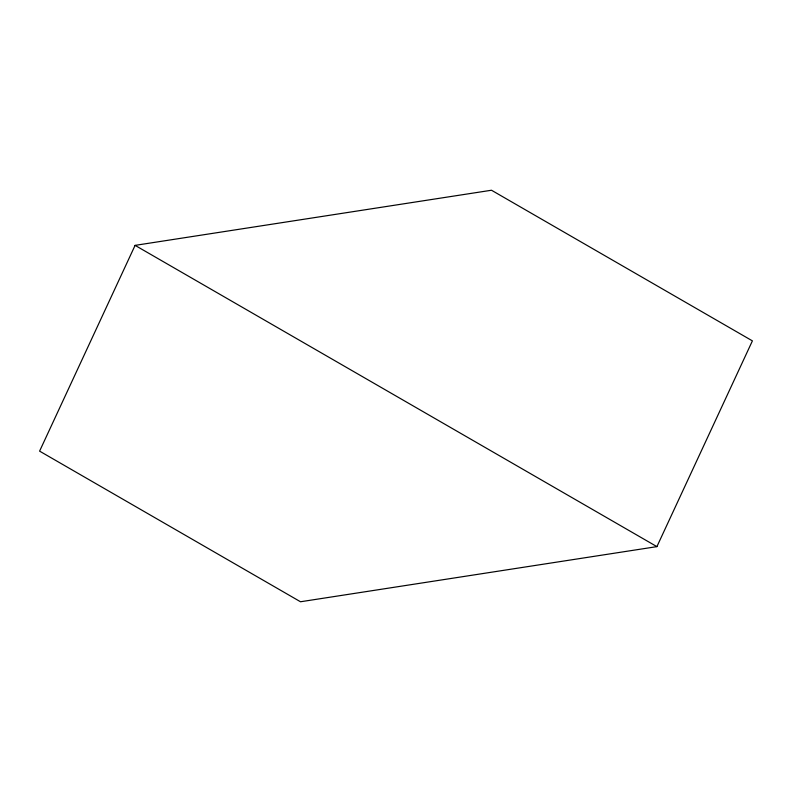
<?xml version="1.0" encoding="UTF-8"?>
<svg xmlns="http://www.w3.org/2000/svg" width="792" height="792" viewBox="0 0 792 792"><rect width="100%" height="100%" fill="white"/><g stroke="black" fill="none" stroke-linecap="round" stroke-linejoin="round"><path stroke-width="1.19" d="M135.095 245.371L39.6 451.133L300.505 601.762L656.905 546.628L752.4 340.867L491.495 190.238L135.095 245.371L656.905 546.628"/></g></svg>
